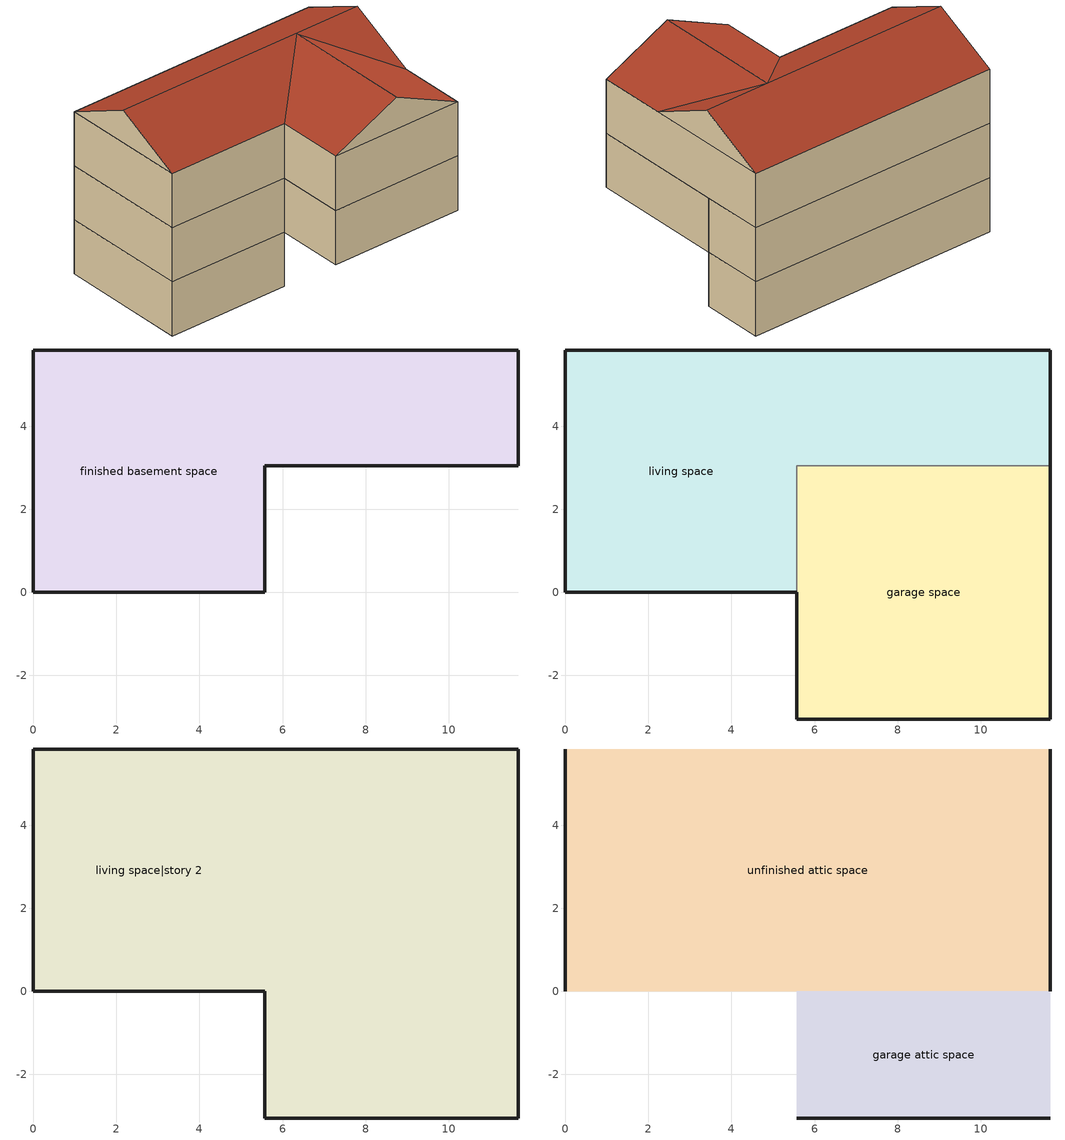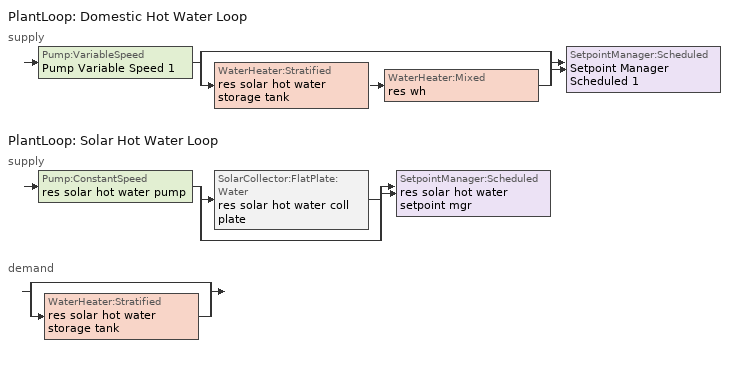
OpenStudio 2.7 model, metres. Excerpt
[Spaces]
finished basement space
 floor foundation: 0,0 0,5.84 11.67,5.84 11.67,3.05 5.58,3.05 5.58,0 z-2.44
 wall foundation: 0,5.84 0,0 5.58,0 5.58,3.05 11.67,3.05 11.67,5.84 0,5.84 z-2.44:0
garage space
 floor foundation: 5.58,-3.05 5.58,3.05 11.67,3.05 11.67,-3.05 z0
 wall outside: 5.58,0 5.58,-3.05 11.67,-3.05 11.67,3.05 z0:2.44
 wall to living space: 11.67,3.05 5.58,3.05 5.58,0 z0:2.44
living space
 floor to finished basement space: 0,0 0,5.84 11.67,5.84 11.67,3.05 5.58,3.05 5.58,0 z0
 wall outside: 11.67,3.05 11.67,5.84 0,5.84 0,0 5.58,0 z0:2.44
living space|story 2
 floor to garage space: 11.67,3.05 11.67,-3.05 5.58,-3.05 5.58,3.05 z2.44
 floor to living space: 11.67,5.84 11.67,3.05 5.58,3.05 5.58,0 0,0 0,5.84 z2.44
 wall outside: 0,5.84 0,0 5.58,0 5.58,-3.05 11.67,-3.05 11.67,5.84 0,5.84 z2.44:4.88
unfinished attic space
 floor to living space|story 2: 11.67,5.84 11.67,0 0,0 0,5.84 z4.88
 wall outside: 0,2.92,6.34 0,5.84,4.88 0,0,4.88; 11.67,2.92,6.34 11.67,0,4.88 11.67,5.84,4.88
 roof outside: 0,2.92,6.34 11.67,2.92,6.34 11.67,5.84,4.88 0,5.84,4.88; 0,2.92,6.34 0,0,4.88 5.58,0,4.88 8.62,2.9,6.33 11.67,0,4.88 11.67,2.92,6.34
garage attic space
 floor to living space|story 2: 5.58,-3.05 5.58,0 11.67,0 11.67,-3.05 z4.88
 wall outside: 5.58,-3.05,4.88 11.67,-3.05,4.88 8.62,-3.05,6.33
 roof outside: 5.58,0,4.88 5.58,-3.05,4.88 8.62,-3.05,6.33 8.62,2.9,6.33; 11.67,0,4.88 8.62,2.9,6.33 8.62,-3.05,6.33 11.67,-3.05,4.88
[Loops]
PlantLoop 'Domestic Hot Water Loop'
 supply: Pump:VariableSpeed 'Pump Variable Speed 1' > split
  | bypass
  | WaterHeater:Stratified 'res solar hot water storage tank' > WaterHeater:Mixed 'res wh'
  join > SetpointManager:Scheduled 'Setpoint Manager Scheduled 1'
PlantLoop 'Solar Hot Water Loop'
 supply: Pump:ConstantSpeed 'res solar hot water pump' > split
  | SolarCollector:FlatPlate:Water 'res solar hot water coll plate'
  | bypass
  join > SetpointManager:Scheduled 'res solar hot water setpoint mgr'
 demand: split
  | bypass
  | WaterHeater:Stratified 'res solar hot water storage tank'
[Building]
Building 1: North Axis {deg}=0; Standards Number of Stories=3; Standards Number of Above Ground Stories=2; Standards Building Type=singlefamilydetached; Standards Number of Living Units=1
[Site]
Denver Intl Ap_CO_USA: Latitude {deg}=39.83; Longitude {deg}=-104.65; Time Zone {hr}=-7; Elevation {m}=1650
[ClimateZones]
Climate Zone Institution Name 2=Building America; Climate Zone Document Year 2=0; Climate Zone Value 2=Cold
[Site:WaterMainsTemperature]
Calculation Method=Correlation; Annual Average Outdoor Air Temperature {C}=10.8753; Maximum Difference In Monthly Average Outdoor Air Temperatures {deltaC}=23.1524
[Site:GroundTemperature:Deep]
10.8753, 10.8753, 10.8753, 10.8753, 10.8753, 10.8753, 10.8753, 10.8753, 10.8753, 10.8753, 10.8753, 10.8753
[Material]
EMPD dummy: Roughness=Rough; Thickness {m}=0.001; Conductivity {W/m-K}=0.1; Density {kg/m3}=100; Specific Heat {J/kg-K}=100; Thermal Absorptance=0.9; Solar Absorptance=0.5; Visible Absorptance=0.1
[MaterialProperty:MoisturePenetrationDepth:Settings]
Material=EMPD dummy; Water Vapor Diffusion Resistance Factor=500; Moisture Equation Coefficient a=0.0069; Moisture Equation Coefficient b=0.9066; Moisture Equation Coefficient c=0.0404; Moisture Equation Coefficient d=22.1121; Surface Layer Penetration Depth {m}=0.1; Deep Layer Penetration Depth {m}=0; Coating Layer Thickness {m}=0; Coating Layer Water Vapor Diffusion Resistance Factor=0
[Construction]
EMPD dummy: EMPD dummy
[ThermalZone] Use Ideal Air Loads=No
living zone; garage zone; unfinished attic zone; finished basement zone
[Sizing:Zone] Zone Cooling Design Supply Air Temperature Input Method=SupplyAirTemperature; Zone Cooling Design Supply Air Temperature {C}=14; Zone Cooling Design Supply Air Temperature Difference {deltaC}=11.11; Zone Heating Design Supply Air Temperature Input Method=SupplyAirTemperature; Zone Heating Design Supply Air Temperature {C}=40; Zone Heating Design Supply Air Temperature Difference {deltaC}=11.11; Zone Cooling Design Supply Air Humidity Ratio {kg-H2O/kg-air}=0.0085; Zone Heating Design Supply Air Humidity Ratio {kg-H2O/kg-air}=0.008; Cooling Design Air Flow Method=DesignDay; Heating Design Air Flow Method=DesignDay; Account for Dedicated Outdoor Air System=No; Dedicated Outdoor Air System Control Strategy=NeutralSupplyAir; Dedicated Outdoor Air Low Setpoint Temperature for Design {C}=autosize; Dedicated Outdoor Air High Setpoint Temperature for Design {C}=autosize
living zone; garage zone; unfinished attic zone; finished basement zone
[Space]
Name | Space Type | Thermal Zone | Building Unit
garage space | Space Type 1 | garage zone
living space; living space|story 2 | Space Type 2 | living zone | unit 1
unfinished attic space; garage attic space | Space Type 3 | unfinished attic zone
finished basement space | Space Type 4 | finished basement zone | unit 1
[SpaceType]
Name | Standards Space Type
Space Type 1 | garage
Space Type 2 | living
Space Type 3 | unfinished attic
Space Type 4 | finished basement
[BuildingUnit]
unit 1: Building Unit Type=Residential
[InternalMass:Definition] Construction=EMPD dummy; Design Level Calculation Method=SurfaceArea
Name | Surface Area {m2}
EMPD dummy unfinished attic space | 68.1289
EMPD dummy garage space | 37.1612
EMPD dummy garage attic space | 18.5806
[InternalMass] Multiplier=1
Name | Internal Mass Definition | Space or SpaceType
EMPD dummy unfinished attic space | EMPD dummy unfinished attic space | unfinished attic space
EMPD dummy garage space | EMPD dummy garage space | garage space
EMPD dummy garage attic space | EMPD dummy garage attic space | garage attic space
[PlantLoop] Load Distribution Scheme=Optimal
Name | Glycol Concentration | Maximum Loop Flow Rate {m3/s} | Plant Loop Volume {m3} | Fluid Type | Maximum Loop Temperature {C} | Minimum Loop Temperature {C} | Minimum Loop Flow Rate {m3/s} | Plant Equipment Operation Heating Load Schedule
Domestic Hot Water Loop | 0 | 0.01 | 0.003
Solar Hot Water Loop | 50 |  | Autocalculate | PropyleneGlycol | 100 | 0 | 0 | Always On Discrete
[Sizing:Plant] Loop Type=Heating; Design Loop Exit Temperature {C}=52.6667; Loop Design Temperature Difference {deltaC}=5.55556; Sizing Option=NonCoincident; Zone Timesteps in Averaging Window=1; Coincident Sizing Factor Mode=None
Domestic Hot Water Loop; Solar Hot Water Loop
[Pump:VariableSpeed]
Pump Variable Speed 1: Rated Flow Rate {m3/s}=0.01; Rated Pump Head {Pa}=1; Rated Power Consumption {W}=0; Motor Efficiency=1; Fraction of Motor Inefficiencies to Fluid Stream=0; Coefficient 1 of the Part Load Performance Curve=0; Coefficient 2 of the Part Load Performance Curve=1; Coefficient 3 of the Part Load Performance Curve=0; Coefficient 4 of the Part Load Performance Curve=0; Pump Control Type=Intermittent; Skin Loss Radiative Fraction=0.5; Design Power Sizing Method=PowerPerFlowPerPressure; Design Electric Power per Unit Flow Rate {W/(m3/s)}=348701.1; Design Shaft Power per Unit Flow Rate per Unit Head {W-s/m3-Pa}=1.28205; Design Minimum Flow Rate Fraction=0
[SetpointManager:Scheduled] Control Variable=Temperature; Schedule=dhw temp
Setpoint Manager Scheduled 1; res solar hot water setpoint mgr
[WaterHeater:Mixed]
res wh: Tank Volume {m3}=0.143846; Setpoint Temperature Schedule=WH Setpoint Temp; Deadband Temperature Difference {deltaC}=2; Maximum Temperature Limit {C}=99; Heater Control Type=Cycle; Heater Maximum Capacity {W}=11722.8; Heater Minimum Capacity {W}=0; Heater Fuel Type=NaturalGas; Heater Thermal Efficiency=0.773298; Off Cycle Parasitic Fuel Consumption Rate {W}=0; Off Cycle Parasitic Fuel Type=Electricity; Off Cycle Parasitic Heat Fraction to Tank=0; On Cycle Parasitic Fuel Consumption Rate {W}=0; On Cycle Parasitic Fuel Type=Electricity; On Cycle Parasitic Heat Fraction to Tank=0; Ambient Temperature Indicator=ThermalZone; Ambient Temperature Thermal Zone=finished basement zone; Off Cycle Loss Coefficient to Ambient Temperature {W/K}=4.15693; Off Cycle Loss Fraction to Thermal Zone=0.64; On Cycle Loss Coefficient to Ambient Temperature {W/K}=4.15693; On Cycle Loss Fraction to Thermal Zone=1; Use Side Effectiveness=1; Source Side Effectiveness=1; Use Side Design Flow Rate {m3/s}=autosize; Source Side Design Flow Rate {m3/s}=autosize; Indirect Water Heating Recovery Time {hr}=1.5; Source Side Flow Control Mode=IndirectHeatPrimarySetpoint
[Pump:ConstantSpeed]
res solar hot water pump: Rated Flow Rate {m3/s}=5.68724e-05; Rated Pump Head {Pa}=90000; Rated Power Consumption {W}=32; Motor Efficiency=0.3; Fraction of Motor Inefficiencies to Fluid Stream=0.2; Pump Control Type=Intermittent; Design Power Sizing Method=PowerPerFlowPerPressure; Design Electric Power per Unit Flow Rate {W/(m3/s)}=348701.1; Design Shaft Power per Unit Flow Rate per Unit Head {W-s/m3-Pa}=1.28205
[SolarCollector:FlatPlate:Water]
res solar hot water coll plate: SolarCollectorPerformance=res solar hot water coll perf; Surface=res solar hot water shading surface; Maximum Flow Rate {m3/s}=5.68724e-05
[SolarCollectorPerformance:FlatPlate]
res solar hot water coll perf: Gross Area {m2}=3.71612; Test Fluid=Water; Test Flow Rate {m3/s}=5.68724e-05; Test Correlation Type=Inlet; Coefficient 1 of Efficiency Equation=0.77; Coefficient 2 of Efficiency Equation {W/m2-K}=-4.50265; Coefficient 2 of Incident Angle Modifier=-0.1; Coefficient 3 of Incident Angle Modifier=-0.0055
[WaterHeater:Stratified]
res solar hot water storage tank: Tank Volume {m3}=0.227125; Tank Height {m}=0.114628; Tank Shape=VerticalCylinder; Tank Perimeter {m}=0.120038; Maximum Temperature Limit {C}=99; Heater Priority Control=MasterSlave; Heater 1 Setpoint Temperature Schedule=WH Setpoint Temp; Heater 1 Deadband Temperature Difference {deltaC}=2; Heater 1 Capacity {W}=0; Heater 1 Height {m}=0; Heater 2 Setpoint Temperature Schedule=WH Setpoint Temp; Heater 2 Deadband Temperature Difference {deltaC}=5; Heater 2 Capacity {W}=0; Heater 2 Height {m}=0; Heater Fuel Type=Electricity; Heater Thermal Efficiency=1; Off Cycle Parasitic Fuel Consumption Rate {W}=10; Off Cycle Parasitic Fuel Type=Electricity; Off Cycle Parasitic Heat Fraction to Tank=0; Off Cycle Parasitic Height {m}=0; On Cycle Parasitic Fuel Consumption Rate {W}=10; On Cycle Parasitic Fuel Type=Electricity; On Cycle Parasitic Heat Fraction to Tank=0; On Cycle Parasitic Height {m}=0; Ambient Temperature Indicator=ThermalZone; Ambient Temperature Thermal Zone=living zone; Uniform Skin Loss Coefficient per Unit Area to Ambient Temperature {W/m2-K}=0.5678; Skin Loss Fraction to Zone=1; Off Cycle Flue Loss Coefficient to Ambient Temperature {W/K}=0; Off Cycle Flue Loss Fraction to Zone=1; Use Side Effectiveness=1; Use Side Inlet Height {m}=0; Use Side Outlet Height {m}=0.114628; Source Side Effectiveness=0.7; Source Side Inlet Height {m}=0.0382094; Source Side Outlet Height {m}=0; Inlet Mode=Fixed; Use Side Design Flow Rate {m3/s}=autosize; Source Side Design Flow Rate {m3/s}=5.68724e-05; Indirect Water Heating Recovery Time {hr}=1.5; Number of Nodes=8; Additional Destratification Conductivity {W/m-K}=0; Node 1 Additional Loss Coefficient {W/m2-K}=0; Node 2 Additional Loss Coefficient {W/m2-K}=0; Node 3 Additional Loss Coefficient {W/m2-K}=0; Node 4 Additional Loss Coefficient {W/m2-K}=0; Node 5 Additional Loss Coefficient {W/m2-K}=0; Node 6 Additional Loss Coefficient {W/m2-K}=0; Node 7 Additional Loss Coefficient {W/m2-K}=0; Node 8 Additional Loss Coefficient {W/m2-K}=0; Node 9 Additional Loss Coefficient {W/m2-K}=0; Node 10 Additional Loss Coefficient {W/m2-K}=0; Node 11 Additional Loss Coefficient {W/m2-K}=0; Node 12 Additional Loss Coefficient {W/m2-K}=0; Source Side Flow Control Mode=IndirectHeatPrimarySetpoint
[AvailabilityManager:DifferentialThermostat]
res solar hot water useful energy: Temperature Difference On Limit {deltaC}=0; Temperature Difference Off Limit {deltaC}=0
[Schedule:Constant]
Name | Value
dhw temp; WH Setpoint Temp | 52.6667
Always On Discrete | 1
